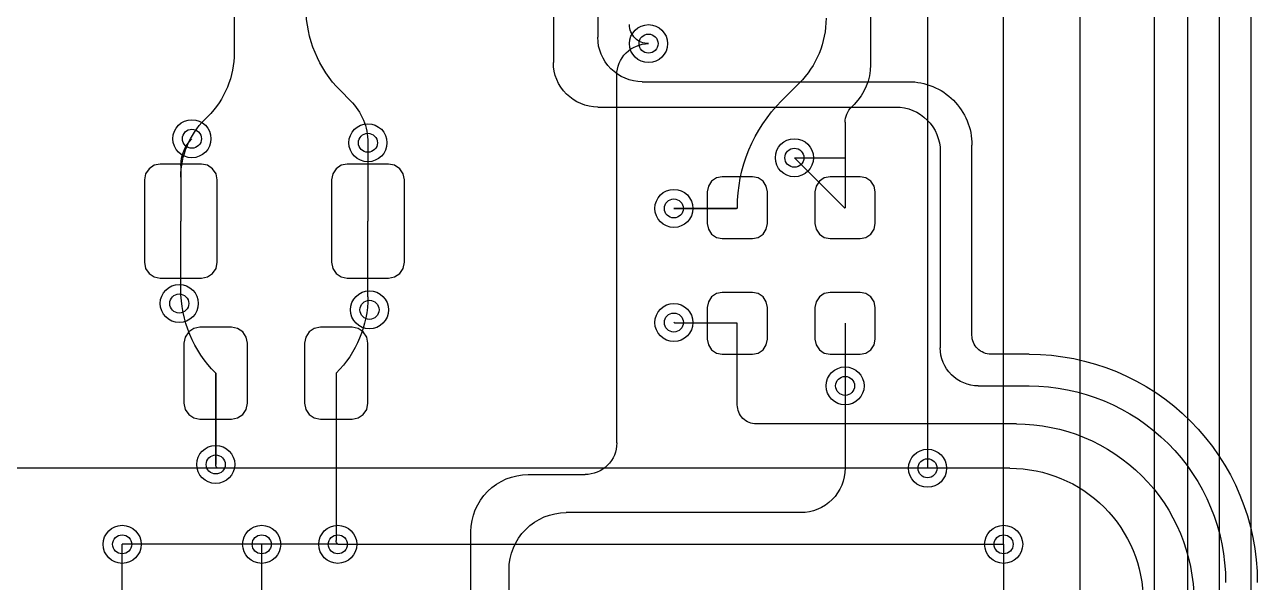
# Model space of a CAD drawing. Header units: millimetres. Extents: x -220 to 263, y -14 to 135.
# Drawn here: x -54.96 to -35.52, y 48.6 to 57.4 of the extents above; entities that cross this region are included whole.
import ezdxf

# ---------------------------------------------------------------- set-up
doc = ezdxf.new("R2010")
doc.units = ezdxf.units.MM
doc.layers.add('livello 8', color=18, linetype='Continuous', lineweight=25, true_color=0x000000)
doc.layers.add('livello 9', color=18, linetype='Continuous', lineweight=25, true_color=0x000000)

msp = doc.modelspace()

# ---------------------------------------------------------------- linework, layer by layer
at = {"layer": 'livello 8', "color": 163, "true_color": 0x4d7fc4, "flags": 128}
for points in [[(-39.523, 56.199), (-39.523, 109.899)], [(-40.723, 108.299), (-40.723, 50.399)], [(-41.623, 103.999), (-41.623, 56.999)], [(-38.323, 63.099), (-38.323, 48.099)], [(-37.148, 60.124), (-37.148, 48.146)], [(-36.623, 58.975), (-36.623, 48.089)], [(-36.123, 58.775), (-36.123, 47.913)], [(-35.623, 58.575), (-35.623, 47.879)], [(-51.655, 58.379), (-51.655, 56.959)], [(-41.623, 56.999), (-41.623, 56.765)], [(-45.623, 50.799), (-45.623, 56.599)], [(-42.747, 56.475), (-43.024, 56.197)], [(-49.981, 56.358), (-49.823, 56.199)], [(-39.523, 49.199), (-39.523, 56.199)], [(-41.881, 56.14), (-41.923, 56.099)], [(-52.073, 55.948), (-52.123, 55.899)], [(-42.023, 55.858), (-42.023, 55.299)], [(-49.548, 55.535), (-49.548, 54.299)], [(-42.823, 55.299), (-42.023, 55.299)], [(-42.023, 55.299), (-42.023, 54.511)], [(-53.073, 53.649), (-53.053, 53.553), (-52.999, 53.472), (-52.918, 53.418), (-52.823, 53.399), (-52.173, 53.399), (-52.077, 53.418), (-51.996, 53.472), (-51.942, 53.553), (-51.923, 53.649), (-51.923, 54.949), (-51.942, 55.045), (-51.996, 55.126), (-52.077, 55.18), (-52.173, 55.199), (-52.823, 55.199), (-52.918, 55.18), (-52.999, 55.126), (-53.053, 55.045), (-53.073, 54.949), (-53.073, 53.649)], [(-50.123, 53.649), (-50.103, 53.553), (-50.049, 53.472), (-49.968, 53.418), (-49.873, 53.399), (-49.223, 53.399), (-49.127, 53.418), (-49.046, 53.472), (-48.992, 53.553), (-48.973, 53.649), (-48.973, 54.949), (-48.992, 55.045), (-49.046, 55.126), (-49.127, 55.18), (-49.223, 55.199), (-49.873, 55.199), (-49.968, 55.18), (-50.049, 55.126), (-50.103, 55.045), (-50.123, 54.949), (-50.123, 53.649)], [(-52.498, 54.994), (-52.498, 54.299)], [(-43.485, 54.024), (-43.394, 54.042), (-43.317, 54.094), (-43.266, 54.171), (-43.248, 54.261), (-43.248, 54.761), (-43.266, 54.852), (-43.317, 54.929), (-43.394, 54.981), (-43.485, 54.999), (-43.96, 54.999), (-44.051, 54.981), (-44.128, 54.929), (-44.179, 54.852), (-44.198, 54.761), (-44.198, 54.261), (-44.179, 54.171), (-44.128, 54.094), (-44.051, 54.042), (-43.96, 54.024), (-43.485, 54.024)], [(-41.785, 54.024), (-41.694, 54.042), (-41.617, 54.094), (-41.566, 54.171), (-41.548, 54.261), (-41.548, 54.761), (-41.566, 54.852), (-41.617, 54.929), (-41.694, 54.981), (-41.785, 54.999), (-42.26, 54.999), (-42.351, 54.981), (-42.428, 54.929), (-42.479, 54.852), (-42.498, 54.761), (-42.498, 54.261), (-42.479, 54.171), (-42.428, 54.094), (-42.351, 54.042), (-42.26, 54.024), (-41.785, 54.024)], [(-44.723, 54.499), (-43.735, 54.499)], [(-52.498, 53.227), (-52.498, 54.299)], [(-49.548, 53.106), (-49.548, 54.299)], [(-43.485, 52.199), (-43.394, 52.217), (-43.317, 52.269), (-43.266, 52.346), (-43.248, 52.436), (-43.248, 52.936), (-43.266, 53.027), (-43.317, 53.104), (-43.394, 53.156), (-43.485, 53.174), (-43.96, 53.174), (-44.051, 53.156), (-44.128, 53.104), (-44.179, 53.027), (-44.198, 52.936), (-44.198, 52.436), (-44.179, 52.346), (-44.128, 52.269), (-44.051, 52.217), (-43.96, 52.199), (-43.485, 52.199)], [(-41.785, 52.199), (-41.694, 52.217), (-41.617, 52.269), (-41.566, 52.346), (-41.548, 52.436), (-41.548, 52.936), (-41.566, 53.027), (-41.617, 53.104), (-41.694, 53.156), (-41.785, 53.174), (-42.26, 53.174), (-42.351, 53.156), (-42.428, 53.104), (-42.479, 53.027), (-42.498, 52.936), (-42.498, 52.436), (-42.479, 52.346), (-42.428, 52.269), (-42.351, 52.217), (-42.26, 52.199), (-41.785, 52.199)], [(-44.71, 52.686), (-44.723, 52.699)], [(-43.723, 52.686), (-44.71, 52.686)], [(-42.023, 52.686), (-42.023, 51.699)], [(-52.448, 51.424), (-52.428, 51.328), (-52.374, 51.247), (-52.293, 51.193), (-52.198, 51.174), (-51.698, 51.174), (-51.602, 51.193), (-51.521, 51.247), (-51.467, 51.328), (-51.448, 51.424), (-51.448, 52.374), (-51.467, 52.47), (-51.521, 52.551), (-51.602, 52.605), (-51.698, 52.624), (-52.198, 52.624), (-52.293, 52.605), (-52.374, 52.551), (-52.428, 52.47), (-52.448, 52.374), (-52.448, 51.424)], [(-50.548, 51.424), (-50.528, 51.328), (-50.474, 51.247), (-50.393, 51.193), (-50.298, 51.174), (-49.798, 51.174), (-49.702, 51.193), (-49.621, 51.247), (-49.567, 51.328), (-49.548, 51.424), (-49.548, 52.374), (-49.567, 52.47), (-49.621, 52.551), (-49.702, 52.605), (-49.798, 52.624), (-50.298, 52.624), (-50.393, 52.605), (-50.474, 52.551), (-50.528, 52.47), (-50.548, 52.374), (-50.548, 51.424)], [(-51.948, 50.459), (-51.948, 51.899)], [(-50.048, 51.899), (-50.048, 49.259)], [(-42.023, 51.699), (-42.023, 50.399)], [(-47.023, 50.299), (-46.123, 50.299)], [(-42.723, 49.699), (-46.423, 49.699)], [(-47.923, 47.599), (-47.923, 49.399)], [(-53.423, 45.199), (-53.423, 49.199)], [(-51.223, 47.099), (-51.223, 49.199)], [(-39.523, 49.199), (-39.523, 47.558)], [(-47.323, 47.099), (-47.323, 48.799)]]:
    msp.add_lwpolyline(points, dxfattribs=at)
for points in [[(-49.981, 56.358, -0.198908), (-50.523, 57.665)], [(-42.323, 57.499, -0.198918), (-42.747, 56.475)], [(-51.655, 56.959, -0.198919), (-52.073, 55.948)], [(-45.623, 56.599, -0.414214), (-45.123, 57.099)], [(-41.622, 56.765, -0.198912), (-41.881, 56.14)], [(-49.822, 56.199, -0.1989), (-49.548, 55.535)], [(-43.722, 54.511, -0.198916), (-43.024, 56.197)], [(-42.022, 55.858, -0.198878), (-41.923, 56.099)], [(-52.497, 54.994, -0.198903), (-52.123, 55.899)], [(-43.723, 54.511, -0.414214), (-43.735, 54.499)], [(-51.948, 51.899, -0.1989), (-52.498, 53.227)], [(-49.548, 53.106, -0.198912), (-50.048, 51.899)], [(-45.623, 50.799, -0.414214), (-46.123, 50.299)], [(-42.023, 50.399, -0.414214), (-42.723, 49.699)], [(-47.923, 49.399, -0.414214), (-47.023, 50.299)], [(-47.323, 48.799, -0.414214), (-46.423, 49.699)], [(-50.022, 49.199, -0.199062), (-50.048, 49.259)]]:
    msp.add_lwpolyline(points, format="xyb", dxfattribs=at)
at = {"layer": 'livello 8', "color": 7, "true_color": 0xececec}
for centre in [(-45.123, 57.099), (-52.323, 55.599), (-49.548, 55.535), (-42.823, 55.299), (-44.723, 54.499), (-52.523, 52.999), (-49.523, 52.899), (-44.723, 52.699), (-42.023, 51.699), (-51.948, 50.459), (-40.723, 50.399), (-53.423, 49.199), (-51.223, 49.199), (-50.023, 49.199), (-39.523, 49.199)]:
    msp.add_circle(centre, 0.3, dxfattribs=at)
at = {"layer": 'livello 8', "color": 7}
for centre in [(-45.123, 57.099), (-52.323, 55.599), (-49.548, 55.535), (-42.823, 55.299), (-44.723, 54.499), (-52.523, 52.999), (-49.523, 52.899), (-44.723, 52.699), (-42.023, 51.699), (-51.948, 50.459), (-40.723, 50.399), (-53.423, 49.199), (-51.223, 49.199), (-50.023, 49.199), (-39.523, 49.199)]:
    msp.add_circle(centre, 0.15, dxfattribs=at)
at = {"layer": 'livello 9', "color": 22, "true_color": 0xc83434, "flags": 128}
for points in [[(-45.923, 74.199), (-45.923, 57.199)], [(-46.623, 69.599), (-46.623, 56.8)], [(-45.223, 56.499), (-41.023, 56.499)], [(-45.922, 56.099), (-41.223, 56.099)], [(-49.548, 55.535), (-49.548, 54.299)], [(-40.523, 55.399), (-40.523, 52.299)], [(-40.023, 52.499), (-40.023, 55.499)], [(-42.823, 55.299), (-42.035, 54.511)], [(-53.073, 53.649), (-53.053, 53.553), (-52.999, 53.472), (-52.918, 53.418), (-52.823, 53.399), (-52.173, 53.399), (-52.077, 53.418), (-51.996, 53.472), (-51.942, 53.553), (-51.923, 53.649), (-51.923, 54.949), (-51.942, 55.045), (-51.996, 55.126), (-52.077, 55.18), (-52.173, 55.199), (-52.823, 55.199), (-52.918, 55.18), (-52.999, 55.126), (-53.053, 55.045), (-53.073, 54.949), (-53.073, 53.649)], [(-52.498, 55.176), (-52.498, 54.299)], [(-50.123, 53.649), (-50.103, 53.553), (-50.049, 53.472), (-49.968, 53.418), (-49.873, 53.399), (-49.223, 53.399), (-49.127, 53.418), (-49.046, 53.472), (-48.992, 53.553), (-48.973, 53.649), (-48.973, 54.949), (-48.992, 55.045), (-49.046, 55.126), (-49.127, 55.18), (-49.223, 55.199), (-49.873, 55.199), (-49.968, 55.18), (-50.049, 55.126), (-50.103, 55.045), (-50.123, 54.949), (-50.123, 53.649)], [(-43.485, 54.024), (-43.394, 54.042), (-43.317, 54.094), (-43.266, 54.171), (-43.248, 54.261), (-43.248, 54.761), (-43.266, 54.852), (-43.317, 54.929), (-43.394, 54.981), (-43.485, 54.999), (-43.96, 54.999), (-44.051, 54.981), (-44.128, 54.929), (-44.179, 54.852), (-44.198, 54.761), (-44.198, 54.261), (-44.179, 54.171), (-44.128, 54.094), (-44.051, 54.042), (-43.96, 54.024), (-43.485, 54.024)], [(-41.785, 54.024), (-41.694, 54.042), (-41.617, 54.094), (-41.566, 54.171), (-41.548, 54.261), (-41.548, 54.761), (-41.566, 54.852), (-41.617, 54.929), (-41.694, 54.981), (-41.785, 54.999), (-42.26, 54.999), (-42.351, 54.981), (-42.428, 54.929), (-42.479, 54.852), (-42.498, 54.761), (-42.498, 54.261), (-42.479, 54.171), (-42.428, 54.094), (-42.351, 54.042), (-42.26, 54.024), (-41.785, 54.024)], [(-43.735, 54.499), (-44.723, 54.499)], [(-43.723, 54.511), (-43.735, 54.499)], [(-42.035, 54.511), (-42.023, 54.511)], [(-52.498, 53.227), (-52.498, 54.299)], [(-49.548, 53.106), (-49.548, 54.299)], [(-43.485, 52.199), (-43.394, 52.217), (-43.317, 52.269), (-43.266, 52.346), (-43.248, 52.436), (-43.248, 52.936), (-43.266, 53.027), (-43.317, 53.104), (-43.394, 53.156), (-43.485, 53.174), (-43.96, 53.174), (-44.051, 53.156), (-44.128, 53.104), (-44.179, 53.027), (-44.198, 52.936), (-44.198, 52.436), (-44.179, 52.346), (-44.128, 52.269), (-44.051, 52.217), (-43.96, 52.199), (-43.485, 52.199)], [(-41.785, 52.199), (-41.694, 52.217), (-41.617, 52.269), (-41.566, 52.346), (-41.548, 52.436), (-41.548, 52.936), (-41.566, 53.027), (-41.617, 53.104), (-41.694, 53.156), (-41.785, 53.174), (-42.26, 53.174), (-42.351, 53.156), (-42.428, 53.104), (-42.479, 53.027), (-42.498, 52.936), (-42.498, 52.436), (-42.479, 52.346), (-42.428, 52.269), (-42.351, 52.217), (-42.26, 52.199), (-41.785, 52.199)], [(-44.71, 52.686), (-44.723, 52.699)], [(-43.723, 52.686), (-44.71, 52.686)], [(-43.723, 51.399), (-43.723, 52.686)], [(-42.023, 52.686), (-42.023, 51.699)], [(-52.448, 51.424), (-52.428, 51.328), (-52.374, 51.247), (-52.293, 51.193), (-52.198, 51.174), (-51.698, 51.174), (-51.602, 51.193), (-51.521, 51.247), (-51.467, 51.328), (-51.448, 51.424), (-51.448, 52.374), (-51.467, 52.47), (-51.521, 52.551), (-51.602, 52.605), (-51.698, 52.624), (-52.198, 52.624), (-52.293, 52.605), (-52.374, 52.551), (-52.428, 52.47), (-52.448, 52.374), (-52.448, 51.424)], [(-50.548, 51.424), (-50.528, 51.328), (-50.474, 51.247), (-50.393, 51.193), (-50.298, 51.174), (-49.798, 51.174), (-49.702, 51.193), (-49.621, 51.247), (-49.567, 51.328), (-49.548, 51.424), (-49.548, 52.374), (-49.567, 52.47), (-49.621, 52.551), (-49.702, 52.605), (-49.798, 52.624), (-50.298, 52.624), (-50.393, 52.605), (-50.474, 52.551), (-50.528, 52.47), (-50.548, 52.374), (-50.548, 51.424)], [(-39.123, 52.199), (-39.723, 52.199)], [(-51.948, 51.899), (-51.948, 50.459)], [(-39.923, 51.699), (-39.123, 51.699)], [(-39.323, 51.099), (-43.423, 51.099)], [(-51.923, 50.399), (-55.781, 50.399)], [(-40.723, 50.399), (-51.923, 50.399)], [(-39.423, 50.399), (-40.723, 50.399)], [(-51.223, 49.199), (-53.423, 49.199)], [(-50.023, 49.199), (-51.223, 49.199)], [(-50.023, 49.199), (-39.523, 49.199)]]:
    msp.add_lwpolyline(points, dxfattribs=at)
for points in [[(-45.123, 57.099, -0.414214), (-45.423, 57.399)], [(-45.223, 56.499, -0.414214), (-45.923, 57.199)], [(-45.922, 56.099, -0.414214), (-46.623, 56.8)], [(-41.023, 56.499, -0.414214), (-40.023, 55.499)], [(-41.223, 56.099, -0.414214), (-40.523, 55.399)], [(-52.498, 55.176, -0.198913), (-52.323, 55.599)], [(-51.948, 51.899, -0.1989), (-52.498, 53.227)], [(-49.548, 53.106, -0.198912), (-50.048, 51.899)], [(-39.723, 52.199, -0.414214), (-40.023, 52.499)], [(-39.923, 51.699, -0.414214), (-40.523, 52.299)], [(-39.123, 52.199, -0.414214), (-35.523, 48.599)], [(-39.123, 51.699, -0.414214), (-36.023, 48.599)], [(-43.423, 51.099, -0.414214), (-43.723, 51.399)], [(-39.323, 51.099, -0.414214), (-36.523, 48.299)], [(-51.922, 50.399, -0.199062), (-51.948, 50.459)], [(-39.423, 50.399, -0.414214), (-37.323, 48.299)]]:
    msp.add_lwpolyline(points, format="xyb", dxfattribs=at)
at = {"layer": 'livello 9', "color": 7, "true_color": 0xececec}
for centre in [(-45.123, 57.099), (-52.323, 55.599), (-49.548, 55.535), (-42.823, 55.299), (-44.723, 54.499), (-52.523, 52.999), (-49.523, 52.899), (-44.723, 52.699), (-42.023, 51.699), (-51.948, 50.459), (-40.723, 50.399), (-53.423, 49.199), (-51.223, 49.199), (-50.023, 49.199), (-39.523, 49.199)]:
    msp.add_circle(centre, 0.3, dxfattribs=at)
at = {"layer": 'livello 9', "color": 7}
for centre in [(-45.123, 57.099), (-52.323, 55.599), (-49.548, 55.535), (-42.823, 55.299), (-44.723, 54.499), (-52.523, 52.999), (-49.523, 52.899), (-44.723, 52.699), (-42.023, 51.699), (-51.948, 50.459), (-40.723, 50.399), (-53.423, 49.199), (-51.223, 49.199), (-50.023, 49.199), (-39.523, 49.199)]:
    msp.add_circle(centre, 0.15, dxfattribs=at)

doc.saveas('drawing.dxf')
